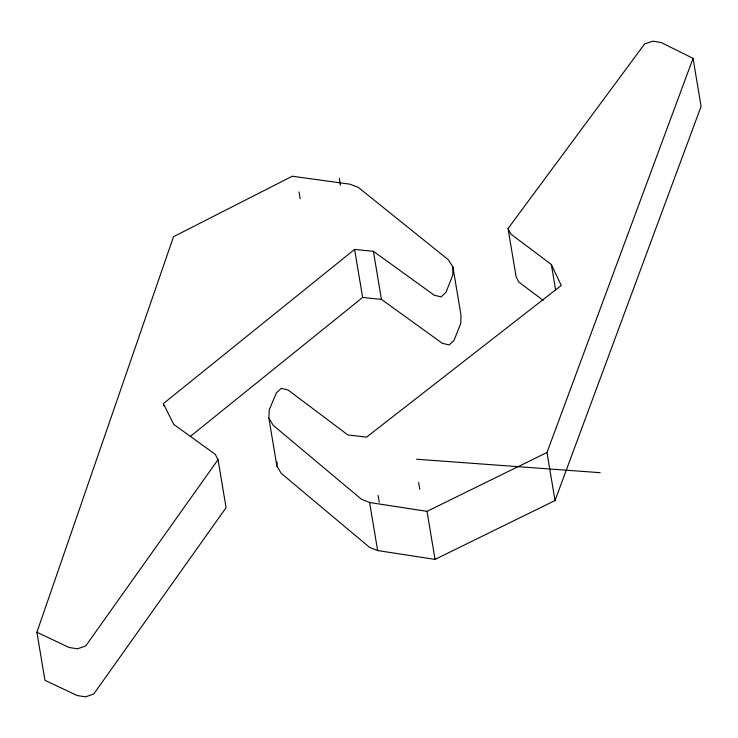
<?xml version="1.0" encoding="UTF-8"?>
<svg xmlns="http://www.w3.org/2000/svg" width="738" height="738" viewBox="0 0 738 738"><rect width="100%" height="100%" fill="white"/><g stroke="black" fill="none" stroke-linecap="round" stroke-linejoin="round"><path stroke-width="1.11" d="M163.375 403.603L173.781 424.415L215.265 454.331L218.033 459.654L226.077 507.698L93.772 693.978L85.58 696.847L77.204 695.556L44.944 680.279L36.9 632.235L173.541 236.695L292.266 176.216L349.969 184.196L358.225 187.332L448.353 259.776L452.929 266.962L452.726 275.265L445.992 292.34L441.139 296.861L434.35 295.283L373.4 251.317L354.591 249.407L163.375 403.603L163.753 405.845M268.863 418.114L269.269 409.811L276.409 392.8L281.363 388.345L288.097 390.024L347.866 434.94L366.583 437.127L561.221 285.477L551.341 264.481L510.678 233.918L508.039 228.549L644.652 43.902L652.899 41.153L661.23 42.564L693.056 58.339L701.1 106.383L555.022 500.539L435.042 559.386L377.644 550.557L369.48 547.301L281.298 473.427L276.907 466.167L268.863 418.114L273.254 425.383L361.435 499.248L369.609 502.513L427.007 511.342L546.978 452.495L693.056 58.339M276.907 466.167L277.11 462.016M218.033 459.654L85.737 645.935L77.536 648.803L69.169 647.512L36.9 632.235M190.183 436.527L362.635 297.46L381.435 299.37L442.394 343.336L449.184 344.904L454.036 340.384L460.77 323.309L460.973 315.015L452.929 266.962M416.573 459.221L600.16 472.689M543.113 300.301L518.713 281.962L516.083 276.593L508.039 228.549M551.341 264.481L555.64 290.182M546.978 452.495L555.022 500.539M427.007 511.342L435.042 559.386M418.621 482.431L419.765 489.248M373.4 251.317L381.435 299.37M354.591 249.407L362.635 297.46M339.296 178.43L340.439 185.256M378.087 495.364L379.231 502.181M369.609 502.513L377.644 550.557M299.019 191.935L300.154 198.753"/></g></svg>
